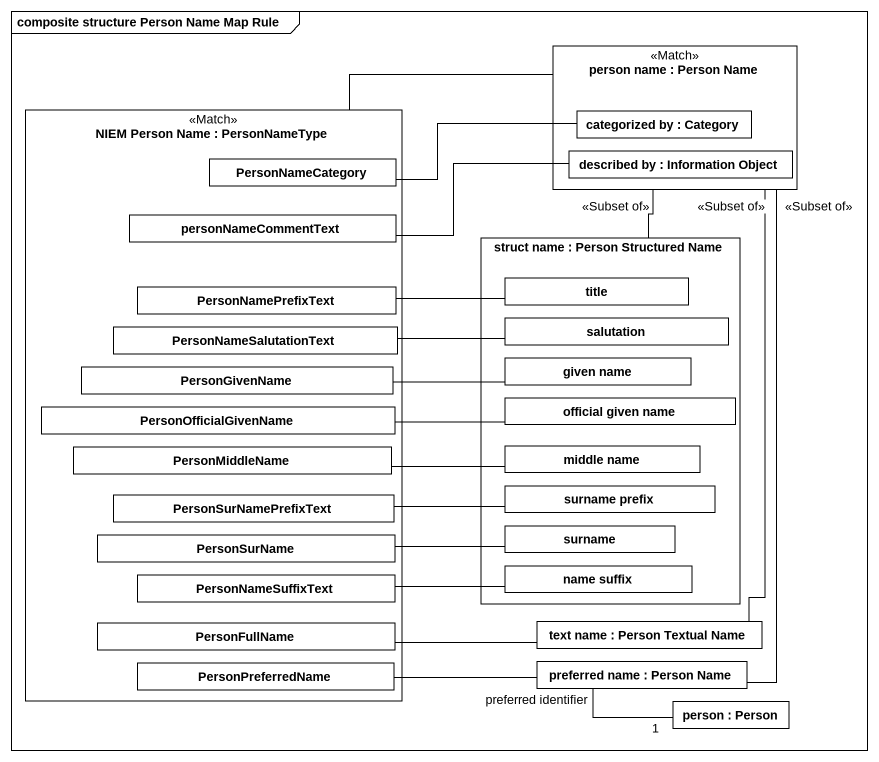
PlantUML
@startuml
mainframe composite structure Person Name Map Rule
rectangle "person name : Person Name" as person_name <<Match>> {
  rectangle "categorized by : Category" as categorized_by
  rectangle "described by : Information Object" as described_by
}
rectangle "NIEM Person Name : PersonNameType" as NIEM_Person_Name <<Match>> {
  rectangle PersonNameCategory
  rectangle personNameCommentText
  rectangle PersonNamePrefixText
  rectangle PersonNameSalutationText
  rectangle PersonGivenName
  rectangle PersonOfficialGivenName
  rectangle PersonMiddleName
  rectangle PersonSurNamePrefixText
  rectangle PersonSurName
  rectangle PersonNameSuffixText
  rectangle PersonFullName
  rectangle PersonPreferredName
}
rectangle "struct name : Person Structured Name" as struct_name {
  rectangle "title" as title_
  rectangle salutation
  rectangle "given name" as given_name
  rectangle "official given name" as official_given_name
  rectangle "middle name" as middle_name
  rectangle "surname prefix" as surname_prefix
  rectangle surname
  rectangle "name suffix" as name_suffix
}
rectangle "text name : Person Textual Name" as text_name
rectangle "preferred name : Person Name" as preferred_name
rectangle "person : Person" as person_
NIEM_Person_Name -up- person_name
PersonNameCategory -right- categorized_by
personNameCommentText -right- described_by
struct_name -up- "<<Subset of>>" person_name
PersonNamePrefixText -right- title_
PersonNameSalutationText -right- salutation
PersonGivenName -right- given_name
PersonOfficialGivenName -right- official_given_name
PersonMiddleName -right- middle_name
PersonSurNamePrefixText -right- surname_prefix
PersonSurName -right- surname
PersonNameSuffixText -right- name_suffix
PersonFullName -right- text_name
text_name -up- "<<Subset of>>" person_name
PersonPreferredName -right- preferred_name
preferred_name -up- "<<Subset of>>" person_name
preferred_name "preferred identifier" -right- "1" person_
@enduml
